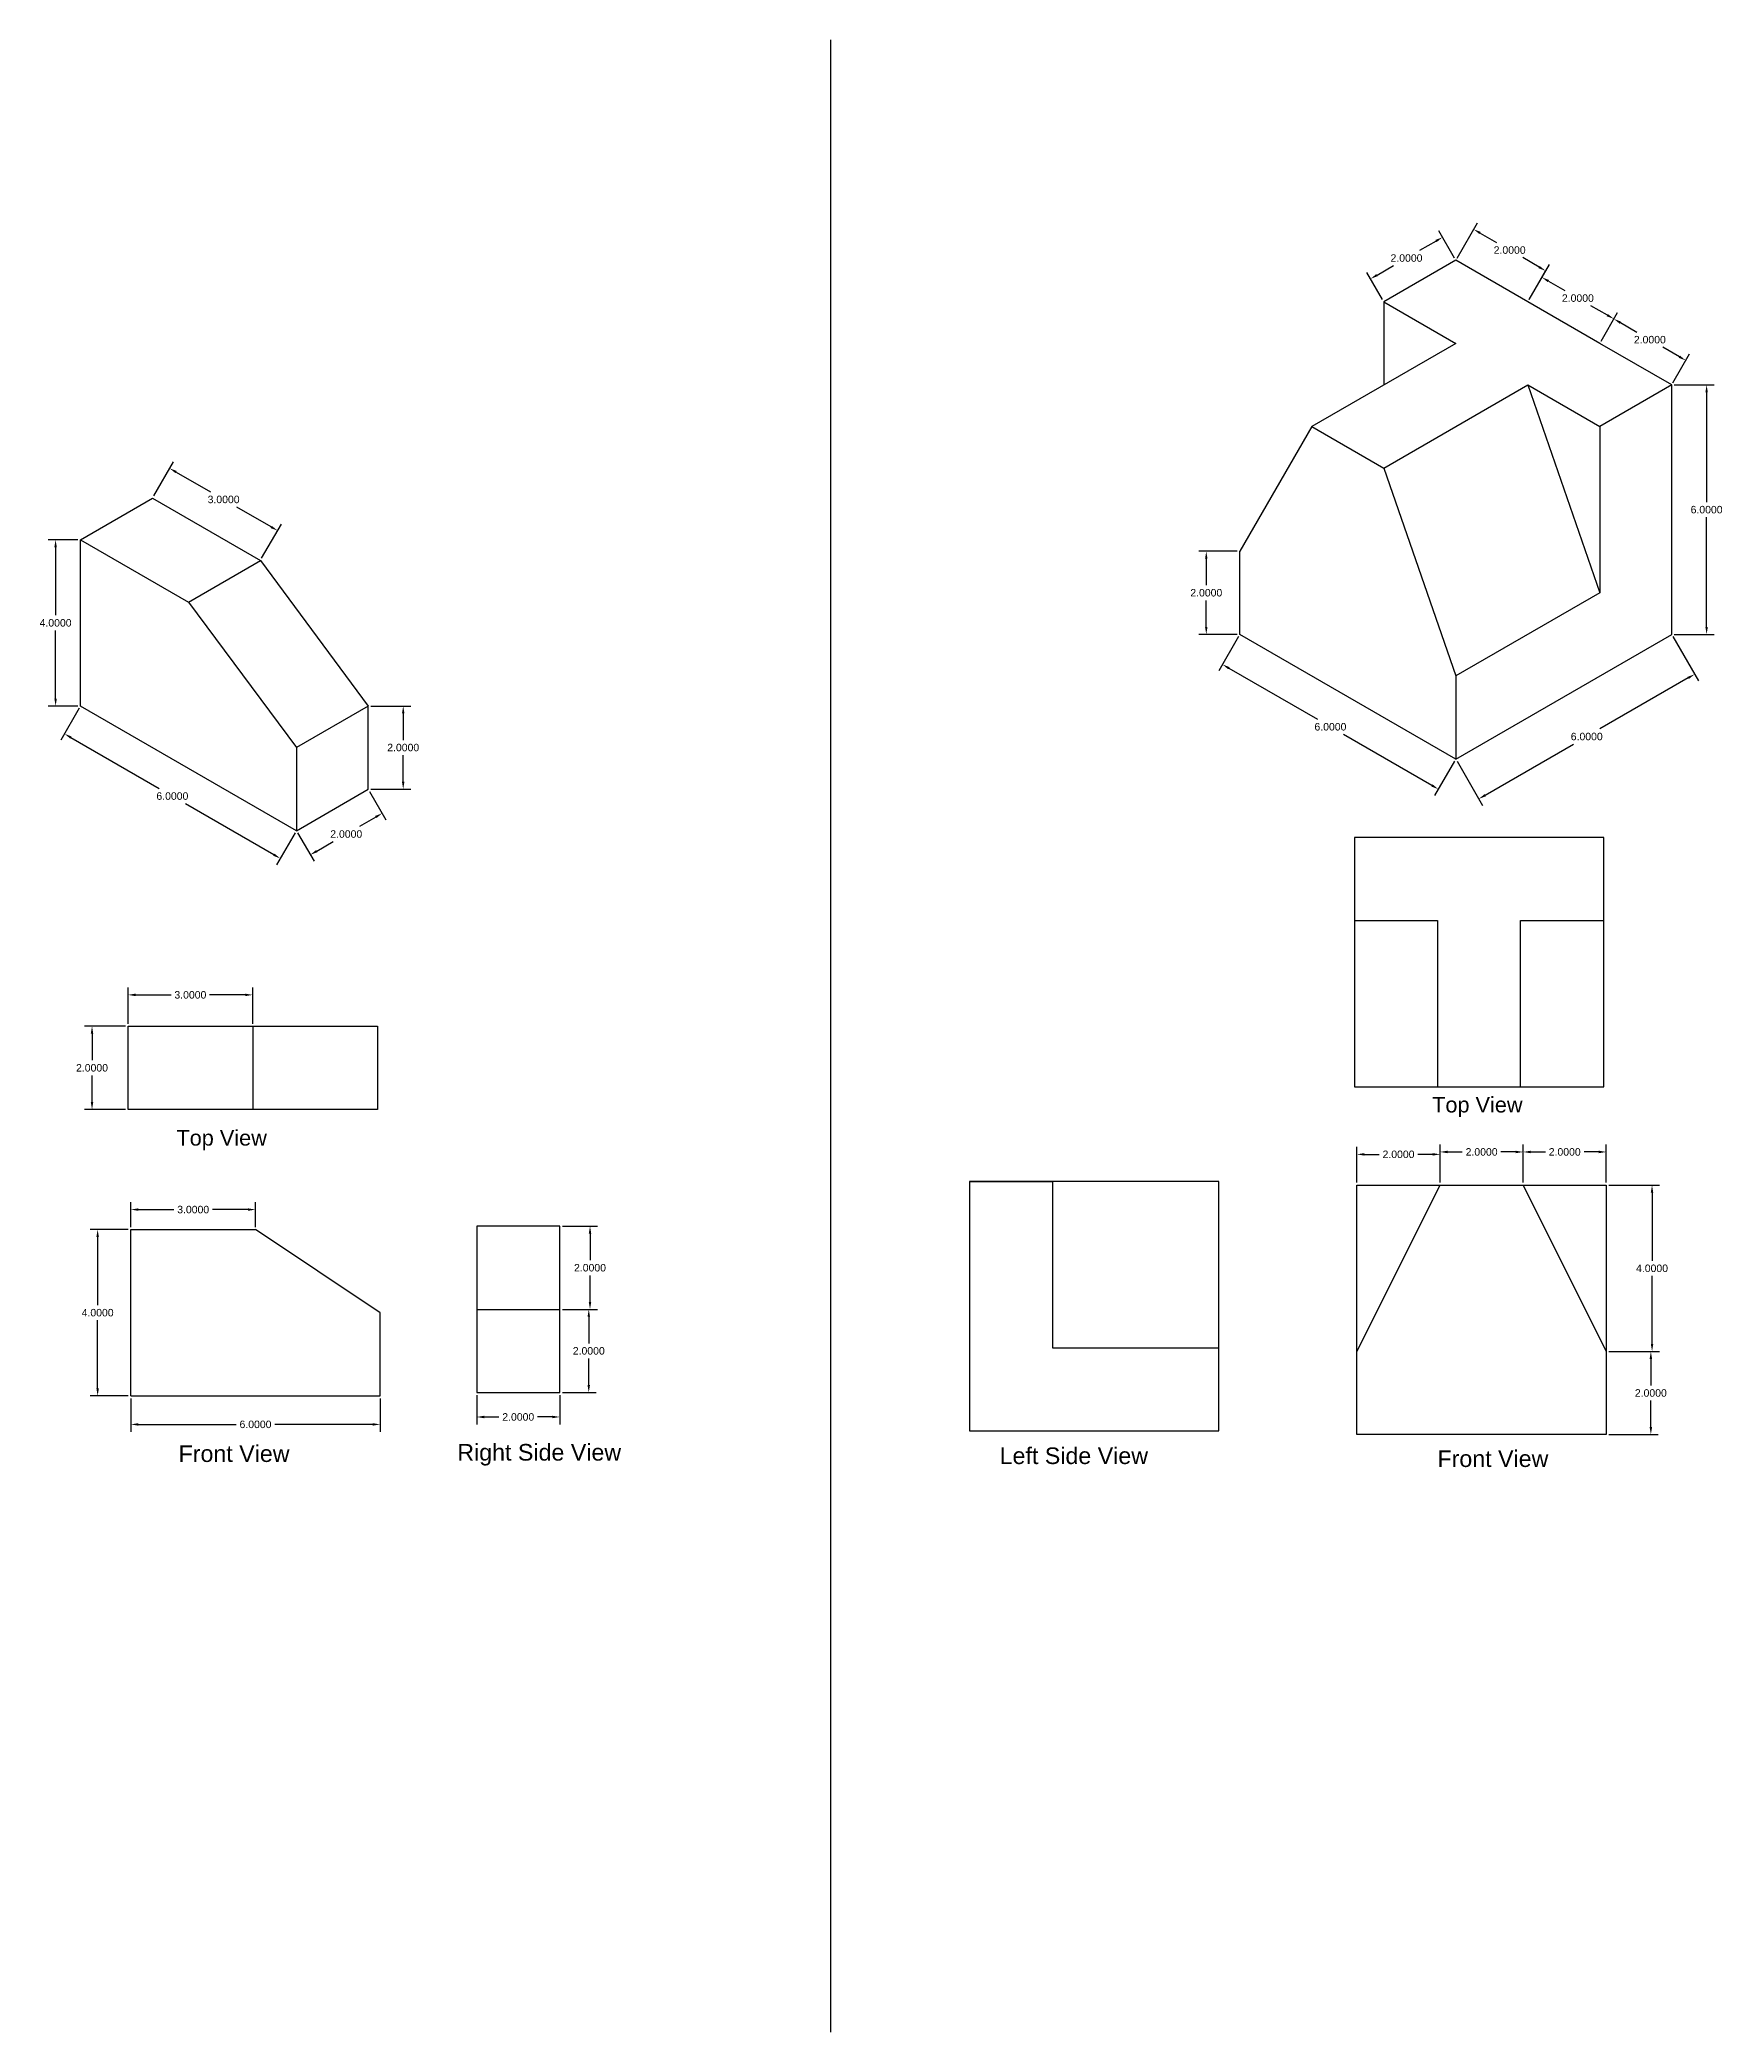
# Model space of a CAD drawing. Header units: inches. Extents: x 6 to 168, y 1 to 50.
# Drawn here: x 44.33 to 84.82, y 1.59 to 49.53 of the extents above; entities that cross this region are included whole.
import ezdxf

# ---------------------------------------------------------------- set-up
doc = ezdxf.new("R2010")
doc.units = ezdxf.units.IN
doc.header["$MEASUREMENT"] = 0
doc.styles.get("Standard").update_dxf_attribs({"font": 'arial.ttf'})
doc.dimstyles.get("Standard").update_dxf_attribs({"dimtxt": 0.18, "dimasz": 0.18, "dimexe": 0.18, "dimexo": 0.0625, "dimgap": 0.09, "dimtad": 0, "dimtih": 1, "dimtoh": 1, "dimdec": 4, "dimzin": 0, "dimdsep": 46, "dimtxsty": 'Standard', "dimcen": 0.09, "dimadec": 0, "dimazin": 0, "dimtfac": 1, "dimtdec": 4, "dimtofl": 0, "dimtmove": 0, "dimatfit": 3, "dimfxl": 1, "dimtolj": 1, "dimtzin": 0, "dimarcsym": 0})

# ---------------------------------------------------------------- blocks, each defined once
blk = doc.blocks.new('*D14')
at = {"color": 0, "lineweight": -2, "transparency": 16777216}
for p, q in [((47.074, 38.552), (47.547, 39.373)), ((47.613, 39.127), (48.441, 38.649)), ((49.9, 37.807), (49.072, 38.285)), ((49.672, 37.052), (50.146, 37.873))]:
    blk.add_line(p, q, dxfattribs=at)
at = {"color": 0, "transparency": 16777216}
for points in [[(47.628, 39.153), (47.598, 39.101), (47.457, 39.217)], [(49.915, 37.833), (49.885, 37.781), (50.056, 37.717)]]:
    blk.add_solid(points, dxfattribs=at)
at = {"layer": 'Defpoints', "color": 0, "transparency": 16777216}
for p in [(47.457, 39.217), (47.042, 38.498), (49.64, 36.998)]:
    blk.add_point(p, dxfattribs=at)
at = {"color": 0, "transparency": 16777216, "insert": (48.756, 38.467), "char_height": 0.18, "attachment_point": 5}
blk.add_mtext('\\A1;3.0000', dxfattribs=at)
blk = doc.blocks.new('*D15')
at = {"color": 0, "lineweight": -2, "transparency": 16777216}
for p, q in [((52.301, 33.498), (53.259, 33.498)), ((53.079, 33.318), (53.079, 32.68)), ((53.079, 31.678), (53.079, 32.316)), ((52.301, 31.498), (53.259, 31.498))]:
    blk.add_line(p, q, dxfattribs=at)
at = {"color": 0, "transparency": 16777216}
for points in [[(53.049, 33.318), (53.109, 33.318), (53.079, 33.498)], [(53.049, 31.678), (53.109, 31.678), (53.079, 31.498)]]:
    blk.add_solid(points, dxfattribs=at)
at = {"layer": 'Defpoints', "color": 0, "transparency": 16777216}
for p in [(52.239, 33.498), (52.239, 31.498), (53.079, 31.498)]:
    blk.add_point(p, dxfattribs=at)
at = {"color": 0, "transparency": 16777216, "insert": (53.079, 32.498), "char_height": 0.18, "attachment_point": 5}
blk.add_mtext('\\A1;2.0000', dxfattribs=at)
blk = doc.blocks.new('*D16')
at = {"color": 0, "lineweight": -2, "transparency": 16777216}
for p, q in [((45.279, 33.444), (44.835, 32.674)), ((45.08, 32.74), (47.208, 31.512)), ((49.965, 29.92), (47.838, 31.148)), ((50.475, 30.444), (50.031, 29.674))]:
    blk.add_line(p, q, dxfattribs=at)
at = {"color": 0, "transparency": 16777216}
for points in [[(45.095, 32.766), (45.065, 32.714), (44.925, 32.83)], [(49.98, 29.946), (49.95, 29.894), (50.121, 29.83)]]:
    blk.add_solid(points, dxfattribs=at)
at = {"layer": 'Defpoints', "color": 0, "transparency": 16777216}
for p in [(45.31, 33.498), (50.506, 30.498), (50.121, 29.83)]:
    blk.add_point(p, dxfattribs=at)
at = {"color": 0, "transparency": 16777216, "insert": (47.523, 31.33), "char_height": 0.18, "attachment_point": 5}
blk.add_mtext('\\A1;6.0000', dxfattribs=at)
blk = doc.blocks.new('*D17')
at = {"color": 0, "lineweight": -2, "transparency": 16777216}
for p, q in [((45.248, 37.498), (44.532, 37.498)), ((44.712, 37.318), (44.712, 35.68)), ((44.712, 33.678), (44.712, 35.316)), ((45.248, 33.498), (44.532, 33.498))]:
    blk.add_line(p, q, dxfattribs=at)
at = {"color": 0, "transparency": 16777216}
for points in [[(44.682, 37.318), (44.742, 37.318), (44.712, 37.498)], [(44.682, 33.678), (44.742, 33.678), (44.712, 33.498)]]:
    blk.add_solid(points, dxfattribs=at)
at = {"layer": 'Defpoints', "color": 0, "transparency": 16777216}
for p in [(45.31, 37.498), (44.712, 33.498), (45.31, 33.498)]:
    blk.add_point(p, dxfattribs=at)
at = {"color": 0, "transparency": 16777216, "insert": (44.712, 35.498), "char_height": 0.18, "attachment_point": 5}
blk.add_mtext('\\A1;4.0000', dxfattribs=at)
blk = doc.blocks.new('*D18')
at = {"color": 0, "lineweight": -2, "transparency": 16777216}
for p, q in [((52.27, 31.444), (52.664, 30.761)), ((52.418, 30.827), (52.023, 30.599)), ((50.538, 30.444), (50.932, 29.761)), ((50.998, 30.007), (51.393, 30.235))]:
    blk.add_line(p, q, dxfattribs=at)
at = {"color": 0, "transparency": 16777216}
for points in [[(52.403, 30.853), (52.433, 30.801), (52.574, 30.917)], [(50.983, 30.033), (51.013, 29.981), (50.842, 29.917)]]:
    blk.add_solid(points, dxfattribs=at)
at = {"layer": 'Defpoints', "color": 0, "transparency": 16777216}
for p in [(52.239, 31.498), (50.506, 30.498), (50.842, 29.917)]:
    blk.add_point(p, dxfattribs=at)
at = {"color": 0, "transparency": 16777216, "insert": (51.708, 30.417), "char_height": 0.18, "attachment_point": 5}
blk.add_mtext('\\A1;2.0000', dxfattribs=at)
blk = doc.blocks.new('*D19')
at = {"color": 0, "lineweight": -2, "transparency": 16777216}
for p, q in [((83.672, 41.222), (84.63, 41.222)), ((84.45, 41.042), (84.45, 38.404)), ((84.45, 35.402), (84.45, 38.04)), ((83.672, 35.222), (84.63, 35.222))]:
    blk.add_line(p, q, dxfattribs=at)
at = {"color": 0, "transparency": 16777216}
for points in [[(84.42, 41.042), (84.48, 41.042), (84.45, 41.222)], [(84.42, 35.402), (84.48, 35.402), (84.45, 35.222)]]:
    blk.add_solid(points, dxfattribs=at)
at = {"layer": 'Defpoints', "color": 0, "transparency": 16777216}
for p in [(83.609, 41.222), (84.45, 41.222), (83.609, 35.222)]:
    blk.add_point(p, dxfattribs=at)
at = {"color": 0, "transparency": 16777216, "insert": (84.45, 38.222), "char_height": 0.18, "attachment_point": 5}
blk.add_mtext('\\A1;6.0000', dxfattribs=at)
blk = doc.blocks.new('*D20')
at = {"color": 0, "lineweight": -2, "transparency": 16777216}
for p, q in [((81.909, 42.276), (82.308, 42.968)), ((82.374, 42.722), (82.769, 42.494)), ((83.794, 41.902), (83.399, 42.13)), ((83.641, 41.276), (84.04, 41.968))]:
    blk.add_line(p, q, dxfattribs=at)
at = {"color": 0, "transparency": 16777216}
for points in [[(82.389, 42.748), (82.359, 42.696), (82.218, 42.812)], [(83.809, 41.928), (83.779, 41.876), (83.95, 41.812)]]:
    blk.add_solid(points, dxfattribs=at)
at = {"layer": 'Defpoints', "color": 0, "transparency": 16777216}
for p in [(81.877, 42.222), (83.95, 41.812), (83.609, 41.222)]:
    blk.add_point(p, dxfattribs=at)
at = {"color": 0, "transparency": 16777216, "insert": (83.084, 42.312), "char_height": 0.18, "attachment_point": 5}
blk.add_mtext('\\A1;2.0000', dxfattribs=at)
blk = doc.blocks.new('*D21')
at = {"color": 0, "lineweight": -2, "transparency": 16777216}
for p, q in [((80.176, 43.276), (80.576, 43.968)), ((80.642, 43.722), (81.037, 43.494)), ((82.062, 42.902), (81.667, 43.13)), ((81.909, 42.276), (82.308, 42.968))]:
    blk.add_line(p, q, dxfattribs=at)
at = {"color": 0, "transparency": 16777216}
for points in [[(80.657, 43.748), (80.627, 43.696), (80.486, 43.812)], [(82.077, 42.928), (82.047, 42.876), (82.218, 42.812)]]:
    blk.add_solid(points, dxfattribs=at)
at = {"layer": 'Defpoints', "color": 0, "transparency": 16777216}
for p in [(80.145, 43.222), (82.218, 42.812), (81.877, 42.222)]:
    blk.add_point(p, dxfattribs=at)
at = {"color": 0, "transparency": 16777216, "insert": (81.352, 43.312), "char_height": 0.18, "attachment_point": 5}
blk.add_mtext('\\A1;2.0000', dxfattribs=at)
blk = doc.blocks.new('*D22')
at = {"color": 0, "lineweight": -2, "transparency": 16777216}
for p, q in [((78.444, 44.276), (78.934, 45.124)), ((79, 44.878), (79.395, 44.65)), ((80.42, 44.058), (80.025, 44.286)), ((80.176, 43.276), (80.666, 44.124))]:
    blk.add_line(p, q, dxfattribs=at)
at = {"color": 0, "transparency": 16777216}
for points in [[(79.015, 44.904), (78.985, 44.852), (78.844, 44.968)], [(80.435, 44.084), (80.405, 44.032), (80.576, 43.968)]]:
    blk.add_solid(points, dxfattribs=at)
at = {"layer": 'Defpoints', "color": 0, "transparency": 16777216}
for p in [(78.844, 44.968), (78.413, 44.222), (80.145, 43.222)]:
    blk.add_point(p, dxfattribs=at)
at = {"color": 0, "transparency": 16777216, "insert": (79.71, 44.468), "char_height": 0.18, "attachment_point": 5}
blk.add_mtext('\\A1;2.0000', dxfattribs=at)
blk = doc.blocks.new('*D23')
at = {"color": 0, "lineweight": -2, "transparency": 16777216}
for p, q in [((77.937, 44.686), (77.542, 44.458)), ((78.382, 44.276), (78.003, 44.932)), ((76.65, 43.276), (76.271, 43.932)), ((76.517, 43.866), (76.912, 44.095))]:
    blk.add_line(p, q, dxfattribs=at)
at = {"color": 0, "transparency": 16777216}
for points in [[(77.922, 44.712), (77.952, 44.66), (78.093, 44.776)], [(76.502, 43.892), (76.532, 43.84), (76.361, 43.776)]]:
    blk.add_solid(points, dxfattribs=at)
at = {"layer": 'Defpoints', "color": 0, "transparency": 16777216}
for p in [(78.413, 44.222), (76.361, 43.776), (76.681, 43.222)]:
    blk.add_point(p, dxfattribs=at)
at = {"color": 0, "transparency": 16777216, "insert": (77.227, 44.276), "char_height": 0.18, "attachment_point": 5}
blk.add_mtext('\\A1;2.0000', dxfattribs=at)
blk = doc.blocks.new('*D24')
at = {"color": 0, "lineweight": -2, "transparency": 16777216}
for p, q in [((83.641, 35.168), (84.253, 34.107)), ((84.007, 34.173), (81.88, 32.945)), ((78.444, 32.168), (79.057, 31.107)), ((79.123, 31.353), (81.25, 32.581))]:
    blk.add_line(p, q, dxfattribs=at)
at = {"color": 0, "transparency": 16777216}
for points in [[(83.992, 34.199), (84.022, 34.147), (84.163, 34.263)], [(79.108, 31.379), (79.138, 31.327), (78.967, 31.263)]]:
    blk.add_solid(points, dxfattribs=at)
at = {"layer": 'Defpoints', "color": 0, "transparency": 16777216}
for p in [(83.609, 35.222), (78.413, 32.222), (78.967, 31.263)]:
    blk.add_point(p, dxfattribs=at)
at = {"color": 0, "transparency": 16777216, "insert": (81.565, 32.763), "char_height": 0.18, "attachment_point": 5}
blk.add_mtext('\\A1;6.0000', dxfattribs=at)
blk = doc.blocks.new('*D25')
at = {"color": 0, "lineweight": -2, "transparency": 16777216}
for p, q in [((73.186, 35.168), (72.708, 34.341)), ((72.954, 34.407), (75.081, 33.179)), ((77.839, 31.587), (75.711, 32.815)), ((78.382, 32.168), (77.904, 31.341))]:
    blk.add_line(p, q, dxfattribs=at)
at = {"color": 0, "transparency": 16777216}
for points in [[(72.969, 34.433), (72.939, 34.381), (72.798, 34.497)], [(77.854, 31.613), (77.824, 31.561), (77.994, 31.497)]]:
    blk.add_solid(points, dxfattribs=at)
at = {"layer": 'Defpoints', "color": 0, "transparency": 16777216}
for p in [(73.217, 35.222), (78.413, 32.222), (77.994, 31.497)]:
    blk.add_point(p, dxfattribs=at)
at = {"color": 0, "transparency": 16777216, "insert": (75.396, 32.997), "char_height": 0.18, "attachment_point": 5}
blk.add_mtext('\\A1;6.0000', dxfattribs=at)
blk = doc.blocks.new('*D26')
at = {"color": 0, "lineweight": -2, "transparency": 16777216}
for p, q in [((73.155, 37.222), (72.228, 37.222)), ((72.408, 37.042), (72.408, 36.404)), ((72.408, 35.402), (72.408, 36.04)), ((73.155, 35.222), (72.228, 35.222))]:
    blk.add_line(p, q, dxfattribs=at)
at = {"color": 0, "transparency": 16777216}
for points in [[(72.378, 37.042), (72.438, 37.042), (72.408, 37.222)], [(72.378, 35.402), (72.438, 35.402), (72.408, 35.222)]]:
    blk.add_solid(points, dxfattribs=at)
at = {"layer": 'Defpoints', "color": 0, "transparency": 16777216}
for p in [(72.408, 37.222), (73.217, 37.222), (73.217, 35.222)]:
    blk.add_point(p, dxfattribs=at)
at = {"color": 0, "transparency": 16777216, "insert": (72.408, 36.222), "char_height": 0.18, "attachment_point": 5}
blk.add_mtext('\\A1;2.0000', dxfattribs=at)
blk = doc.blocks.new('*D37')
at = {"color": 0, "lineweight": -2, "transparency": 16777216}
for p, q in [((46.456, 25.853), (46.456, 26.727)), ((46.636, 26.547), (47.493, 26.547)), ((49.276, 26.547), (48.42, 26.547)), ((49.456, 25.853), (49.456, 26.727))]:
    blk.add_line(p, q, dxfattribs=at)
at = {"color": 0, "transparency": 16777216}
for points in [[(46.636, 26.577), (46.636, 26.517), (46.456, 26.547)], [(49.276, 26.577), (49.276, 26.517), (49.456, 26.547)]]:
    blk.add_solid(points, dxfattribs=at)
at = {"layer": 'Defpoints', "color": 0, "transparency": 16777216}
for p in [(49.456, 26.547), (46.456, 25.791), (49.456, 25.791)]:
    blk.add_point(p, dxfattribs=at)
at = {"color": 0, "transparency": 16777216, "insert": (47.956, 26.547), "char_height": 0.18, "attachment_point": 5}
blk.add_mtext('\\A1;3.0000', dxfattribs=at)
blk = doc.blocks.new('*D38')
at = {"color": 0, "lineweight": -2, "transparency": 16777216}
for p, q in [((46.394, 25.791), (45.409, 25.791)), ((45.589, 25.611), (45.589, 24.973)), ((45.589, 23.971), (45.589, 24.609)), ((46.394, 23.791), (45.409, 23.791))]:
    blk.add_line(p, q, dxfattribs=at)
at = {"color": 0, "transparency": 16777216}
for points in [[(45.559, 25.611), (45.619, 25.611), (45.589, 25.791)], [(45.559, 23.971), (45.619, 23.971), (45.589, 23.791)]]:
    blk.add_solid(points, dxfattribs=at)
at = {"layer": 'Defpoints', "color": 0, "transparency": 16777216}
for p in [(45.589, 25.791), (46.456, 25.791), (46.456, 23.791)]:
    blk.add_point(p, dxfattribs=at)
at = {"color": 0, "transparency": 16777216, "insert": (45.589, 24.791), "char_height": 0.18, "attachment_point": 5}
blk.add_mtext('\\A1;2.0000', dxfattribs=at)
blk = doc.blocks.new('*D39')
at = {"color": 0, "lineweight": -2, "transparency": 16777216}
for p, q in [((56.911, 20.981), (57.755, 20.981)), ((57.575, 20.801), (57.575, 20.163)), ((57.575, 19.161), (57.575, 19.799)), ((56.911, 18.981), (57.755, 18.981))]:
    blk.add_line(p, q, dxfattribs=at)
at = {"color": 0, "transparency": 16777216}
for points in [[(57.545, 20.801), (57.605, 20.801), (57.575, 20.981)], [(57.545, 19.161), (57.605, 19.161), (57.575, 18.981)]]:
    blk.add_solid(points, dxfattribs=at)
at = {"layer": 'Defpoints', "color": 0, "transparency": 16777216}
for p in [(56.848, 20.981), (57.575, 20.981), (56.848, 18.981)]:
    blk.add_point(p, dxfattribs=at)
at = {"color": 0, "transparency": 16777216, "insert": (57.575, 19.981), "char_height": 0.18, "attachment_point": 5}
blk.add_mtext('\\A1;2.0000', dxfattribs=at)
blk = doc.blocks.new('*D40')
at = {"color": 0, "lineweight": -2, "transparency": 16777216}
for p, q in [((56.911, 18.981), (57.725, 18.981)), ((57.545, 18.801), (57.545, 18.163)), ((57.545, 17.161), (57.545, 17.799)), ((56.911, 16.981), (57.725, 16.981))]:
    blk.add_line(p, q, dxfattribs=at)
at = {"color": 0, "transparency": 16777216}
for points in [[(57.515, 18.801), (57.575, 18.801), (57.545, 18.981)], [(57.515, 17.161), (57.575, 17.161), (57.545, 16.981)]]:
    blk.add_solid(points, dxfattribs=at)
at = {"layer": 'Defpoints', "color": 0, "transparency": 16777216}
for p in [(56.848, 18.981), (57.545, 18.981), (56.848, 16.981)]:
    blk.add_point(p, dxfattribs=at)
at = {"color": 0, "transparency": 16777216, "insert": (57.545, 17.981), "char_height": 0.18, "attachment_point": 5}
blk.add_mtext('\\A1;2.0000', dxfattribs=at)
blk = doc.blocks.new('*D41')
at = {"color": 0, "lineweight": -2, "transparency": 16777216}
for p, q in [((54.848, 16.919), (54.848, 16.211)), ((56.848, 16.919), (56.848, 16.211)), ((55.028, 16.391), (55.384, 16.391)), ((56.668, 16.391), (56.313, 16.391))]:
    blk.add_line(p, q, dxfattribs=at)
at = {"color": 0, "transparency": 16777216}
for points in [[(55.028, 16.421), (55.028, 16.361), (54.848, 16.391)], [(56.668, 16.421), (56.668, 16.361), (56.848, 16.391)]]:
    blk.add_solid(points, dxfattribs=at)
at = {"layer": 'Defpoints', "color": 0, "transparency": 16777216}
for p in [(54.848, 16.981), (56.848, 16.981), (56.848, 16.391)]:
    blk.add_point(p, dxfattribs=at)
at = {"color": 0, "transparency": 16777216, "insert": (55.848, 16.391), "char_height": 0.18, "attachment_point": 5}
blk.add_mtext('\\A1;2.0000', dxfattribs=at)
blk = doc.blocks.new('*D42')
at = {"color": 0, "lineweight": -2, "transparency": 16777216}
for p, q in [((46.524, 16.837), (46.524, 16.032)), ((52.524, 16.837), (52.524, 16.032)), ((46.704, 16.212), (49.06, 16.212)), ((52.344, 16.212), (49.987, 16.212))]:
    blk.add_line(p, q, dxfattribs=at)
at = {"color": 0, "transparency": 16777216}
for points in [[(46.704, 16.242), (46.704, 16.182), (46.524, 16.212)], [(52.344, 16.242), (52.344, 16.182), (52.524, 16.212)]]:
    blk.add_solid(points, dxfattribs=at)
at = {"layer": 'Defpoints', "color": 0, "transparency": 16777216}
for p in [(46.524, 16.9), (52.524, 16.9), (52.524, 16.212)]:
    blk.add_point(p, dxfattribs=at)
at = {"color": 0, "transparency": 16777216, "insert": (49.524, 16.212), "char_height": 0.18, "attachment_point": 5}
blk.add_mtext('\\A1;6.0000', dxfattribs=at)
blk = doc.blocks.new('*D43')
at = {"color": 0, "lineweight": -2, "transparency": 16777216}
for p, q in [((46.524, 20.962), (46.524, 21.561)), ((46.704, 21.381), (47.56, 21.381)), ((49.344, 21.381), (48.487, 21.381)), ((49.524, 20.962), (49.524, 21.561))]:
    blk.add_line(p, q, dxfattribs=at)
at = {"color": 0, "transparency": 16777216}
for points in [[(46.704, 21.411), (46.704, 21.351), (46.524, 21.381)], [(49.344, 21.411), (49.344, 21.351), (49.524, 21.381)]]:
    blk.add_solid(points, dxfattribs=at)
at = {"layer": 'Defpoints', "color": 0, "transparency": 16777216}
for p in [(49.524, 21.381), (46.524, 20.9), (49.524, 20.9)]:
    blk.add_point(p, dxfattribs=at)
at = {"color": 0, "transparency": 16777216, "insert": (48.024, 21.381), "char_height": 0.18, "attachment_point": 5}
blk.add_mtext('\\A1;3.0000', dxfattribs=at)
blk = doc.blocks.new('*D44')
at = {"color": 0, "lineweight": -2, "transparency": 16777216}
for p, q in [((46.461, 20.9), (45.544, 20.9)), ((45.724, 20.72), (45.724, 19.082)), ((45.724, 17.08), (45.724, 18.718)), ((46.461, 16.9), (45.544, 16.9))]:
    blk.add_line(p, q, dxfattribs=at)
at = {"color": 0, "transparency": 16777216}
for points in [[(45.694, 20.72), (45.754, 20.72), (45.724, 20.9)], [(45.694, 17.08), (45.754, 17.08), (45.724, 16.9)]]:
    blk.add_solid(points, dxfattribs=at)
at = {"layer": 'Defpoints', "color": 0, "transparency": 16777216}
for p in [(45.724, 20.9), (46.524, 20.9), (46.524, 16.9)]:
    blk.add_point(p, dxfattribs=at)
at = {"color": 0, "transparency": 16777216, "insert": (45.724, 18.9), "char_height": 0.18, "attachment_point": 5}
blk.add_mtext('\\A1;4.0000', dxfattribs=at)
blk = doc.blocks.new('*D50')
at = {"color": 0, "lineweight": -2, "transparency": 16777216}
for p, q in [((76.035, 22.031), (76.035, 22.89)), ((76.215, 22.71), (76.57, 22.71)), ((77.855, 22.71), (77.5, 22.71)), ((78.035, 22.031), (78.035, 22.89))]:
    blk.add_line(p, q, dxfattribs=at)
at = {"color": 0, "transparency": 16777216}
for points in [[(76.215, 22.74), (76.215, 22.68), (76.035, 22.71)], [(77.855, 22.74), (77.855, 22.68), (78.035, 22.71)]]:
    blk.add_solid(points, dxfattribs=at)
at = {"layer": 'Defpoints', "color": 0, "transparency": 16777216}
for p in [(78.035, 22.71), (76.035, 21.968), (78.035, 21.968)]:
    blk.add_point(p, dxfattribs=at)
at = {"color": 0, "transparency": 16777216, "insert": (77.035, 22.71), "char_height": 0.18, "attachment_point": 5}
blk.add_mtext('\\A1;2.0000', dxfattribs=at)
blk = doc.blocks.new('*D51')
at = {"color": 0, "lineweight": -2, "transparency": 16777216}
for p, q in [((80.035, 22.031), (80.035, 22.948)), ((80.215, 22.768), (80.57, 22.768)), ((81.855, 22.768), (81.5, 22.768)), ((82.035, 22.031), (82.035, 22.948))]:
    blk.add_line(p, q, dxfattribs=at)
at = {"color": 0, "transparency": 16777216}
for points in [[(80.215, 22.798), (80.215, 22.738), (80.035, 22.768)], [(81.855, 22.798), (81.855, 22.738), (82.035, 22.768)]]:
    blk.add_solid(points, dxfattribs=at)
at = {"layer": 'Defpoints', "color": 0, "transparency": 16777216}
for p in [(82.035, 22.768), (80.035, 21.968), (82.035, 21.968)]:
    blk.add_point(p, dxfattribs=at)
at = {"color": 0, "transparency": 16777216, "insert": (81.035, 22.768), "char_height": 0.18, "attachment_point": 5}
blk.add_mtext('\\A1;2.0000', dxfattribs=at)
blk = doc.blocks.new('*D52')
at = {"color": 0, "lineweight": -2, "transparency": 16777216}
for p, q in [((78.035, 22.031), (78.035, 22.948)), ((78.215, 22.768), (78.57, 22.768)), ((79.855, 22.768), (79.5, 22.768)), ((80.035, 22.031), (80.035, 22.948))]:
    blk.add_line(p, q, dxfattribs=at)
at = {"color": 0, "transparency": 16777216}
for points in [[(78.215, 22.798), (78.215, 22.738), (78.035, 22.768)], [(79.855, 22.798), (79.855, 22.738), (80.035, 22.768)]]:
    blk.add_solid(points, dxfattribs=at)
at = {"layer": 'Defpoints', "color": 0, "transparency": 16777216}
for p in [(80.035, 22.768), (78.035, 21.968), (80.035, 21.968)]:
    blk.add_point(p, dxfattribs=at)
at = {"color": 0, "transparency": 16777216, "insert": (79.035, 22.768), "char_height": 0.18, "attachment_point": 5}
blk.add_mtext('\\A1;2.0000', dxfattribs=at)
blk = doc.blocks.new('*D53')
at = {"color": 0, "lineweight": -2, "transparency": 16777216}
for p, q in [((82.098, 21.968), (83.317, 21.968)), ((83.137, 21.788), (83.137, 20.15)), ((83.137, 18.148), (83.137, 19.787)), ((82.098, 17.968), (83.317, 17.968))]:
    blk.add_line(p, q, dxfattribs=at)
at = {"color": 0, "transparency": 16777216}
for points in [[(83.107, 21.788), (83.167, 21.788), (83.137, 21.968)], [(83.107, 18.148), (83.167, 18.148), (83.137, 17.968)]]:
    blk.add_solid(points, dxfattribs=at)
at = {"layer": 'Defpoints', "color": 0, "transparency": 16777216}
for p in [(82.035, 21.968), (83.137, 21.968), (82.035, 17.968)]:
    blk.add_point(p, dxfattribs=at)
at = {"color": 0, "transparency": 16777216, "insert": (83.137, 19.968), "char_height": 0.18, "attachment_point": 5}
blk.add_mtext('\\A1;4.0000', dxfattribs=at)
blk = doc.blocks.new('*D54')
at = {"color": 0, "lineweight": -2, "transparency": 16777216}
for p, q in [((82.098, 17.968), (83.288, 17.968)), ((83.108, 17.788), (83.108, 17.15)), ((83.108, 16.148), (83.108, 16.787)), ((82.098, 15.968), (83.288, 15.968))]:
    blk.add_line(p, q, dxfattribs=at)
at = {"color": 0, "transparency": 16777216}
for points in [[(83.078, 17.788), (83.138, 17.788), (83.108, 17.968)], [(83.078, 16.148), (83.138, 16.148), (83.108, 15.968)]]:
    blk.add_solid(points, dxfattribs=at)
at = {"layer": 'Defpoints', "color": 0, "transparency": 16777216}
for p in [(82.035, 17.968), (82.035, 15.968), (83.108, 15.968)]:
    blk.add_point(p, dxfattribs=at)
at = {"color": 0, "transparency": 16777216, "insert": (83.108, 16.968), "char_height": 0.18, "attachment_point": 5}
blk.add_mtext('\\A1;2.0000', dxfattribs=at)

msp = doc.modelspace()

# ---------------------------------------------------------------- linework, layer by layer
for p, q in [((63.36017, 49.52684), (63.36017, 1.58904)), ((78.41317, 44.22219), (76.68112, 43.22219)), ((80.14522, 43.22219), (78.41317, 44.22219)), ((76.68112, 43.22219), (78.41317, 42.22219)), ((76.68112, 43.22219), (76.68112, 41.22219)), ((81.87727, 42.22219), (80.14522, 43.22219)), ((78.41317, 42.22219), (74.94907, 40.22219)), ((83.60932, 41.22219), (81.87727, 42.22219)), ((76.68112, 39.22219), (80.14522, 41.22219)), ((80.14522, 41.22219), (81.87727, 40.22219)), ((80.14522, 41.22219), (81.87727, 36.22219)), ((83.60932, 41.22219), (81.87727, 40.22219)), ((83.60932, 35.22219), (83.60932, 41.22219)), ((74.94907, 40.22219), (73.21702, 37.22219)), ((74.94907, 40.22219), (76.68112, 39.22219)), ((81.87727, 40.22219), (81.87727, 36.22219)), ((76.68112, 39.22219), (78.41317, 34.22219)), ((45.31034, 37.49809), (47.04239, 38.49809)), ((47.04239, 38.49809), (49.64047, 36.99809)), ((45.31034, 33.49809), (45.31034, 37.49809)), ((45.31034, 37.49809), (45.31034, 37.49809)), ((45.31034, 37.49809), (47.90842, 35.99809)), ((47.90842, 35.99809), (49.64047, 36.99809)), ((49.64047, 36.99809), (52.23854, 33.49809)), ((73.21702, 35.22219), (73.21702, 37.22219)), ((47.90842, 35.99809), (50.50649, 32.49809)), ((81.87727, 36.22219), (78.41317, 34.22219)), ((78.41317, 32.22219), (73.21702, 35.22219)), ((78.41317, 32.22219), (83.60932, 35.22219)), ((78.41317, 34.22219), (78.41317, 32.22219)), ((50.50649, 30.49809), (45.31034, 33.49809)), ((52.23854, 33.49809), (50.50649, 32.49809)), ((52.23854, 31.49809), (52.23854, 33.49809)), ((50.50649, 32.49809), (50.50649, 30.49809)), ((50.50649, 30.49809), (52.23854, 31.49809)), ((81.97307, 30.33348), (75.97307, 30.33348)), ((75.97307, 30.33348), (75.97307, 24.33348)), ((75.97307, 30.33348), (75.97307, 28.33348)), ((81.97307, 24.33348), (81.97307, 30.33348)), ((75.97307, 28.33348), (77.97307, 28.33348)), ((77.97307, 28.33348), (77.97307, 24.33348)), ((79.97307, 24.33348), (79.97307, 28.33348)), ((79.97307, 28.33348), (81.97307, 28.33348)), ((46.45639, 25.79062), (52.45639, 25.79062)), ((46.45639, 23.79062), (46.45639, 25.79062)), ((46.45639, 25.79062), (49.45639, 25.79062)), ((49.45639, 25.79062), (49.45639, 23.79062)), ((52.45639, 25.79062), (52.45639, 23.79062)), ((75.97307, 24.33348), (81.97307, 24.33348)), ((77.97307, 24.33348), (79.97307, 24.33348)), ((52.45639, 23.79062), (46.45639, 23.79062)), ((72.7091, 22.05721), (66.7091, 22.05721)), ((66.7091, 22.05721), (66.7091, 16.05721)), ((66.7091, 22.05721), (68.7091, 22.05721)), ((68.7091, 22.05721), (68.7091, 18.05721)), ((72.7091, 16.05721), (72.7091, 22.05721)), ((76.03512, 21.96846), (82.03512, 21.96846)), ((76.03512, 15.96846), (76.03512, 21.96846)), ((76.03512, 17.96846), (78.03512, 21.96846)), ((78.03512, 21.96846), (80.03512, 21.96846)), ((78.03512, 21.96846), (80.03512, 21.96846)), ((80.03512, 21.96846), (82.03512, 17.96846)), ((82.03512, 21.96846), (82.03512, 15.96846)), ((46.52367, 16.89981), (46.52367, 20.89981)), ((46.52367, 20.89981), (49.52367, 20.89981)), ((52.52367, 18.89981), (49.52367, 20.89981)), ((56.84849, 20.98108), (54.84849, 20.98108)), ((54.84849, 20.98108), (54.84849, 18.98108)), ((56.84849, 18.98108), (56.84849, 20.98108)), ((52.52367, 16.89981), (52.52367, 18.89981)), ((54.84849, 18.98108), (54.84849, 16.98108)), ((54.84849, 18.98108), (56.84849, 18.98108)), ((56.84849, 16.98108), (56.84849, 18.98108)), ((68.7091, 18.05721), (72.7091, 18.05721)), ((76.03512, 15.96846), (76.03512, 17.96846)), ((46.52367, 16.89981), (52.52367, 16.89981)), ((54.84849, 16.98108), (56.84849, 16.98108)), ((66.7091, 16.05721), (72.7091, 16.05721)), ((68.7091, 16.05721), (70.7091, 16.05721)), ((82.03512, 15.96846), (76.03512, 15.96846))]:
    msp.add_line(p, q)

# ---------------------------------------------------------------- texts
at = {"attachment_point": 1}
for s, width, gutter_width, insert, char_height in [('\\pt4.85909;Top View', 4.9503156, 0.74755, (77.84461, 24.09168), 0.3737761), ('\\pt4.85909;Top View', 4.9503156, 0.74755, (47.62078, 23.29448), 0.3737761), ('\\pt4.8;Front View', 5.3168655, 1, (47.67263, 15.70878), 0.4), ('\\pt4.8;Right Side View', 5.3168655, 1, (54.37999, 15.74113), 0.4), ('\\pt4.8;Left Side View', 5.3168655, 1, (67.43432, 15.65827), 0.4), ('\\pt4.8;Front View', 5.3168655, 1, (77.97156, 15.58777), 0.4)]:
    msp.add_mtext_dynamic_manual_height_columns(s, width=width, gutter_width=gutter_width, heights=[0], dxfattribs=dict(at, insert=insert, char_height=char_height))

# ---------------------------------------------------------------- dimensions: what is measured, and where the dimension line sits
for p1, p2, distance, picture, middle in [((80.14522, 43.22219), (78.41317, 44.22219), -0.86151, '*D22', (79.70995, 44.46827)), ((78.41317, 44.22219), (76.68112, 43.22219), -0.64002, '*D23', (77.22713, 44.27646)), ((80.14522, 43.22219), (81.87727, 42.22219), 0.68151, '*D21', (81.352, 43.31239)), ((81.87727, 42.22219), (83.60932, 41.22219), 0.68151, '*D20', (83.08405, 42.31239)), ((49.64047, 36.99809), (47.04239, 38.49809), -0.83008, '*D14', (48.75647, 38.46696)), ((45.31034, 37.49809), (45.31034, 33.49809), -0.59879, '*D17', (44.71155, 35.49809)), ((73.21702, 35.22219), (73.21702, 37.22219), 0.80929, '*D26', (72.40772, 36.22219)), ((73.21702, 35.22219), (78.41317, 32.22219), -0.83754, '*D25', (75.39632, 32.99685)), ((83.60932, 35.22219), (78.41317, 32.22219), 1.10758, '*D24', (81.56504, 32.76299)), ((45.31034, 33.49809), (50.50649, 30.49809), -0.77155, '*D16', (47.52264, 31.3299)), ((52.23854, 31.49809), (50.50649, 30.49809), 0.67085, '*D18', (51.70795, 30.41711))]:
    dim = msp.add_aligned_dim(p1=p1, p2=p2, distance=distance, dimstyle='Standard')
    dim.commit()
    dim.dimension.update_dxf_attribs({"geometry": picture, "text_midpoint": middle})
for base, p1, p2, picture, middle in [((84.4498, 41.22219), (83.60932, 35.22219), (83.60932, 41.22219), '*D19', (84.4498, 38.22219)), ((53.0794, 31.49809), (52.23854, 33.49809), (52.23854, 31.49809), '*D15', (53.0794, 32.49809)), ((45.58944, 25.79062), (46.45639, 23.79062), (46.45639, 25.79062), '*D38', (45.58944, 24.79062)), ((83.13691, 21.96846), (82.03512, 17.96846), (82.03512, 21.96846), '*D53', (83.13691, 19.96846)), ((45.72375, 20.89981), (46.52367, 16.89981), (46.52367, 20.89981), '*D44', (45.72375, 18.89981)), ((57.57486, 20.98108), (56.84849, 18.98108), (56.84849, 20.98108), '*D39', (57.57486, 19.98108)), ((57.545, 18.98108), (56.84849, 16.98108), (56.84849, 18.98108), '*D40', (57.545, 17.98108)), ((83.1082, 15.96846), (82.03512, 17.96846), (82.03512, 15.96846), '*D54', (83.1082, 16.96846))]:
    dim = msp.add_linear_dim(base=base, p1=p1, p2=p2, angle=90, dimstyle='Standard')
    dim.commit()
    dim.dimension.update_dxf_attribs({"geometry": picture, "text_midpoint": middle})
for base, p1, p2, picture, middle in [((49.45639, 26.54747), (46.45639, 25.79062), (49.45639, 25.79062), '*D37', (47.95639, 26.54747)), ((78.03512, 22.71014), (76.03512, 21.96846), (78.03512, 21.96846), '*D50', (77.03512, 22.71014)), ((80.03512, 22.76751), (78.03512, 21.96846), (80.03512, 21.96846), '*D52', (79.03512, 22.76751)), ((82.03512, 22.76751), (80.03512, 21.96846), (82.03512, 21.96846), '*D51', (81.03512, 22.76751)), ((49.52367, 21.38139), (46.52367, 20.89981), (49.52367, 20.89981), '*D43', (48.02367, 21.38139)), ((52.52367, 16.21198), (46.52367, 16.89981), (52.52367, 16.89981), '*D42', (49.52367, 16.21198)), ((56.84849, 16.39092), (54.84849, 16.98108), (56.84849, 16.98108), '*D41', (55.84849, 16.39092))]:
    dim = msp.add_linear_dim(base=base, p1=p1, p2=p2, dimstyle='Standard')
    dim.commit()
    dim.dimension.update_dxf_attribs({"geometry": picture, "text_midpoint": middle})

doc.saveas('drawing.dxf')
